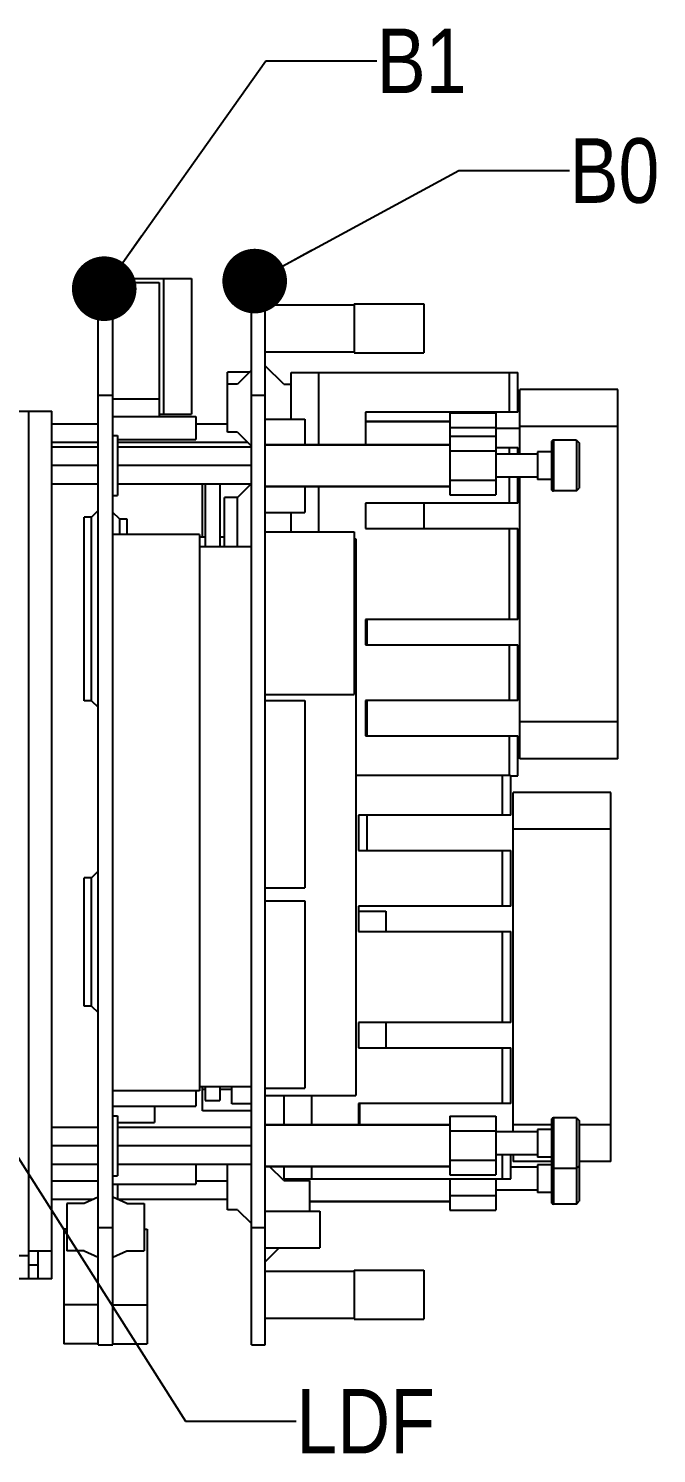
# Model space of a CAD drawing. Header units: millimetres. Extents: x 0 to 594, y 0 to 420.
# Drawn here: x 91.5 to 125.5, y 195.2 to 272.4 of the extents above; entities that cross this region are included whole.
import ezdxf

# ---------------------------------------------------------------- set-up
doc = ezdxf.new("R2010")
doc.units = ezdxf.units.MM
doc.header["$LTSCALE"] = 32.67
doc.layers.get('0').update_dxf_attribs({"linetype": 'CONTINUOUS'})
for name, color, linetype in [('7_ALL_FEATURES', 7, 'CONTINUOUS'), ('AXIS', 7, 'CONTINUOUS'), ('NOTE', 7, 'CONTINUOUS')]:
    doc.layers.add(name, color=color, linetype=linetype)
doc.styles.get("Standard").update_dxf_attribs({"font": 'txt', "width": 0.85})
doc.styles.add('TEXTSTYLE_2', font='txt', dxfattribs={"width": 0.85})
doc.dimstyles.get("Standard").update_dxf_attribs({"dimtxt": 3.5, "dimasz": 3.5, "dimexe": 1.5, "dimexo": 1, "dimtad": 1, "dimtxsty": 'STANDARD', "dimblk": '_FILLED', "dimblk1": '_FILLED', "dimblk2": '_FILLED', "dimcen": 0.09, "dimadec": 0, "dimazin": 0, "dimtol": 1, "dimtp": 0.01, "dimtm": 0.01, "dimtfac": 1, "dimtofl": 0, "dimtmove": 0, "dimatfit": 3, "dimldrblk": '_FILLED', "dimfxl": 1, "dimtolj": 1, "dimarcsym": 0})

# ---------------------------------------------------------------- blocks, each defined once
blk = doc.blocks.new('_FILLED')
at = {"color": 0, "linetype": 'BYBLOCK'}
blk.add_solid([(0, 0), (-1, 0.214), (-1, -0.214)], dxfattribs=at)

msp = doc.modelspace()

# ---------------------------------------------------------------- linework, layer by layer
at = {"color": 7, "linetype": 'CONTINUOUS'}
for p, q in [((95.229, 201.056), (95.229, 258.841)), ((95.229, 258.841), (96.029, 258.841)), ((96.029, 201.056), (96.029, 258.841)), ((103.529, 201.056), (103.529, 258.841)), ((103.529, 258.841), (104.279, 258.841)), ((104.279, 201.056), (104.279, 258.841)), ((95.229, 252.491), (96.029, 252.491)), ((103.529, 252.491), (104.279, 252.491)), ((118.079, 249.306), (118.079, 252.806)), ((95.229, 250.931), (92.729, 250.931)), ((102.229, 250.931), (100.529, 250.931)), ((109.709, 251.076), (114.279, 251.076)), ((114.279, 251.539), (114.279, 247.094)), ((114.279, 251.539), (116.779, 251.539)), ((116.779, 251.539), (116.779, 247.094)), ((96.029, 250.306), (96.279, 250.306)), ((96.279, 250.306), (96.279, 247.056)), ((114.279, 250.745), (116.779, 250.745)), ((114.279, 250.269), (116.779, 250.269)), ((118.079, 250.681), (116.779, 250.681)), ((95.229, 249.931), (92.729, 249.931)), ((95.229, 249.681), (92.729, 249.681)), ((103.339, 249.931), (96.279, 249.931)), ((103.529, 249.681), (96.279, 249.681)), ((104.279, 249.806), (114.279, 249.806)), ((114.279, 249.475), (116.779, 249.475)), ((119.031, 249.306), (116.779, 249.306)), ((118.079, 249.431), (117.954, 249.431)), ((119.031, 249.431), (119.031, 247.931)), ((119.781, 249.431), (119.031, 249.431)), ((119.781, 249.949), (119.781, 247.414)), ((119.889, 250.056), (119.889, 247.306)), ((121.131, 250.056), (119.889, 250.056)), ((121.131, 250.056), (121.131, 247.306)), ((121.131, 250.056), (121.281, 249.906)), ((121.281, 249.906), (121.281, 247.456)), ((95.229, 248.681), (92.729, 248.681)), ((103.529, 248.681), (96.279, 248.681)), ((114.279, 247.887), (116.779, 247.887)), ((119.031, 248.056), (116.779, 248.056)), ((118.079, 232.806), (118.079, 248.056)), ((119.781, 247.931), (119.031, 247.931)), ((95.229, 247.681), (92.729, 247.681)), ((96.029, 247.056), (96.279, 247.056)), ((103.529, 247.681), (96.279, 247.681)), ((101.029, 247.681), (101.029, 244.306)), ((101.829, 247.681), (101.829, 244.306)), ((104.279, 247.556), (114.279, 247.556)), ((114.279, 247.094), (116.779, 247.094)), ((121.131, 247.306), (119.889, 247.306)), ((121.131, 247.306), (121.281, 247.456)), ((109.779, 240.344), (109.779, 238.969)), ((109.779, 235.954), (109.779, 234.039)), ((117.704, 212.601), (117.704, 230.981)), ((109.779, 229.749), (109.779, 227.834)), ((101.029, 215.056), (101.029, 214.291)), ((101.829, 215.056), (101.829, 214.291)), ((101.029, 214.291), (101.829, 214.291)), ((96.029, 213.456), (96.279, 213.456)), ((96.279, 213.456), (96.279, 210.206)), ((114.279, 213.439), (116.779, 213.439)), ((114.279, 213.439), (114.279, 210.264)), ((116.779, 213.439), (116.779, 210.264)), ((119.781, 213.244), (119.781, 208.789)), ((121.131, 213.351), (119.889, 213.351)), ((119.889, 213.351), (119.889, 208.681)), ((121.131, 213.351), (121.281, 213.201)), ((121.131, 213.351), (121.131, 208.681)), ((121.281, 213.201), (121.281, 208.831)), ((95.229, 212.831), (92.729, 212.831)), ((103.529, 212.831), (96.279, 212.831)), ((104.279, 212.976), (114.279, 212.976)), ((114.279, 212.645), (116.779, 212.645)), ((119.031, 212.601), (116.779, 212.601)), ((119.781, 212.726), (119.031, 212.726)), ((119.031, 212.726), (119.031, 211.226)), ((95.229, 211.831), (92.729, 211.831)), ((103.529, 211.831), (96.279, 211.831)), ((95.229, 210.831), (92.729, 210.831)), ((103.529, 210.831), (96.279, 210.831)), ((104.279, 210.726), (114.279, 210.726)), ((114.279, 211.057), (116.779, 211.057)), ((119.031, 211.351), (116.779, 211.351)), ((117.704, 211.351), (117.704, 210.981)), ((119.781, 211.226), (119.031, 211.226)), ((119.781, 210.806), (119.031, 210.806)), ((119.031, 210.806), (119.031, 209.306)), ((121.131, 210.601), (121.281, 210.751)), ((96.029, 210.206), (96.279, 210.206)), ((114.279, 210.264), (116.779, 210.264)), ((114.279, 210.056), (114.279, 208.359)), ((116.779, 210.056), (116.779, 208.359)), ((119.031, 210.681), (117.579, 210.681)), ((121.131, 210.601), (119.889, 210.601)), ((95.229, 209.931), (92.729, 209.931)), ((96.279, 209.756), (96.279, 208.94)), ((102.229, 209.931), (100.529, 209.931)), ((119.031, 209.431), (116.779, 209.431)), ((119.781, 209.306), (119.031, 209.306)), ((94.962, 208.931), (92.729, 208.931)), ((102.229, 208.931), (96.297, 208.931)), ((106.679, 208.821), (114.279, 208.821)), ((114.279, 209.152), (116.779, 209.152)), ((121.131, 208.681), (119.889, 208.681)), ((121.131, 208.681), (121.281, 208.831)), ((114.279, 208.359), (116.779, 208.359)), ((95.229, 207.406), (96.029, 207.406)), ((103.529, 207.406), (104.279, 207.406)), ((91.979, 204.631), (91.979, 206.131)), ((91.979, 205.381), (91.479, 205.381)), ((92.729, 204.631), (91.979, 204.631)), ((95.229, 201.056), (96.029, 201.056)), ((103.529, 201.056), (104.279, 201.056))]:
    msp.add_line(p, q, dxfattribs=at)
at = {"color": 3, "linetype": 'CONTINUOUS'}
for p, q in [((91.479, 204.631), (91.479, 251.631)), ((91.479, 251.631), (92.729, 251.631)), ((92.729, 204.631), (92.729, 251.631)), ((92.729, 206.131), (91.479, 206.131)), ((91.479, 205.881), (69.979, 205.881)), ((91.979, 204.631), (69.979, 204.631))]:
    msp.add_line(p, q, dxfattribs=at)
at = {"color": 7, "linetype": 'CONTINUOUS'}
for centre, start, end in [((119.889, 249.949), 90, 180), ((119.889, 247.414), 180, 270), ((119.889, 213.244), 90, 180), ((119.889, 210.709), 180, 270), ((119.889, 208.789), 180, 270)]:
    msp.add_arc(centre, 0.107, start, end, dxfattribs=at)
at = {"layer": '7_ALL_FEATURES', "color": 7, "linetype": 'CONTINUOUS'}
for p, q in [((96.029, 258.816), (100.279, 258.816)), ((96.029, 258.591), (98.529, 258.591)), ((98.529, 258.591), (98.529, 251.341)), ((98.779, 258.816), (98.779, 251.466)), ((100.279, 258.816), (100.279, 251.466)), ((104.279, 257.391), (109.104, 257.391)), ((109.104, 257.441), (109.104, 254.791)), ((109.104, 257.441), (112.879, 257.441)), ((112.879, 257.441), (112.879, 254.791)), ((104.279, 254.841), (109.104, 254.841)), ((109.104, 254.791), (112.879, 254.791)), ((105.279, 253.091), (104.279, 254.091)), ((102.229, 250.491), (102.229, 253.741)), ((103.429, 253.741), (102.229, 253.741)), ((103.529, 253.841), (102.779, 253.091)), ((105.679, 251.191), (105.679, 253.731)), ((105.679, 253.731), (117.954, 253.731)), ((107.179, 249.806), (107.179, 253.731)), ((117.503, 251.574), (117.503, 253.731)), ((117.954, 251.574), (117.954, 253.731)), ((102.779, 253.091), (102.229, 253.091)), ((105.279, 253.091), (105.679, 253.091)), ((123.379, 252.806), (118.079, 252.806)), ((123.379, 232.806), (123.379, 252.806)), ((96.029, 252.291), (98.529, 252.291)), ((96.029, 251.341), (100.529, 251.341)), ((98.529, 251.466), (100.279, 251.466)), ((100.529, 251.341), (100.529, 250.091)), ((104.279, 251.191), (106.429, 251.191)), ((106.429, 251.191), (106.429, 249.806)), ((109.709, 251.574), (109.709, 249.806)), ((117.954, 251.574), (109.709, 251.574)), ((96.279, 250.091), (100.529, 250.091)), ((102.779, 250.491), (102.229, 250.491)), ((102.779, 250.491), (103.529, 249.741)), ((123.379, 250.806), (118.079, 250.806)), ((116.779, 249.659), (117.954, 249.659)), ((117.503, 249.306), (117.503, 249.659)), ((117.954, 249.306), (117.954, 249.659)), ((117.503, 246.644), (117.503, 248.056)), ((117.954, 246.644), (117.954, 248.056)), ((100.879, 244.816), (100.879, 247.681)), ((102.779, 246.956), (103.504, 247.681)), ((106.429, 247.556), (106.429, 246.141)), ((107.179, 245.091), (107.179, 247.556)), ((94.879, 245.891), (95.229, 246.241)), ((102.079, 244.306), (102.079, 246.956)), ((102.779, 246.956), (102.079, 246.956)), ((102.779, 244.306), (102.779, 246.956)), ((109.709, 246.644), (109.709, 245.269)), ((117.954, 246.644), (109.709, 246.644)), ((112.879, 246.644), (112.879, 245.269)), ((94.479, 235.941), (94.479, 245.891)), ((94.879, 245.891), (94.479, 245.891)), ((94.879, 235.941), (94.879, 245.891)), ((96.379, 245.791), (96.029, 246.141)), ((96.379, 245.791), (96.379, 244.941)), ((96.379, 245.791), (96.779, 245.791)), ((96.779, 245.791), (96.779, 244.941)), ((104.279, 246.141), (106.429, 246.141)), ((105.679, 245.091), (105.679, 246.141)), ((100.729, 244.941), (96.029, 244.941)), ((100.729, 244.941), (100.729, 214.816)), ((100.729, 244.816), (101.029, 244.816)), ((101.829, 244.816), (102.079, 244.816)), ((104.279, 245.091), (109.104, 245.091)), ((109.104, 245.091), (109.104, 236.291)), ((109.104, 244.706), (109.179, 244.706)), ((109.179, 244.706), (109.179, 214.556)), ((109.709, 245.269), (117.954, 245.269)), ((117.503, 240.344), (117.503, 245.269)), ((117.954, 240.344), (117.954, 245.269)), ((100.729, 244.306), (103.529, 244.306)), ((109.709, 240.344), (109.709, 238.969)), ((117.954, 240.344), (109.709, 240.344)), ((109.709, 238.969), (117.954, 238.969)), ((117.503, 235.954), (117.503, 238.969)), ((117.954, 235.954), (117.954, 238.969)), ((104.279, 236.291), (109.104, 236.291)), ((94.879, 235.941), (94.479, 235.941)), ((94.879, 235.941), (95.229, 235.591)), ((104.279, 235.956), (106.429, 235.956)), ((106.429, 235.956), (106.429, 225.806)), ((117.954, 235.954), (109.709, 235.954)), ((109.709, 235.954), (109.709, 234.039)), ((123.379, 234.806), (118.079, 234.806)), ((109.709, 234.039), (117.954, 234.039)), ((117.503, 231.906), (117.503, 234.039)), ((117.954, 231.881), (117.954, 234.039)), ((123.379, 232.806), (118.079, 232.806)), ((109.179, 231.906), (117.574, 231.906)), ((117.128, 229.749), (117.128, 231.906)), ((117.574, 231.881), (117.574, 231.906)), ((117.574, 231.881), (117.954, 231.881)), ((117.579, 229.749), (117.579, 231.881)), ((123.004, 230.981), (117.704, 230.981)), ((123.004, 210.981), (123.004, 230.981)), ((117.579, 229.749), (109.334, 229.749)), ((109.334, 229.749), (109.334, 227.834)), ((123.004, 228.981), (117.704, 228.981)), ((109.334, 227.834), (117.579, 227.834)), ((117.128, 224.819), (117.128, 227.834)), ((117.579, 224.819), (117.579, 227.834)), ((94.479, 219.406), (94.479, 226.356)), ((94.879, 226.356), (94.479, 226.356)), ((94.879, 226.356), (95.229, 226.706)), ((94.879, 219.406), (94.879, 226.356)), ((104.279, 225.806), (106.429, 225.806)), ((104.279, 225.106), (106.429, 225.106)), ((106.429, 225.106), (106.429, 214.956)), ((117.579, 224.819), (109.334, 224.819)), ((109.334, 224.819), (109.334, 223.444)), ((109.334, 224.556), (110.804, 224.556)), ((110.804, 224.556), (110.804, 223.444)), ((109.334, 223.444), (117.579, 223.444)), ((117.128, 218.519), (117.128, 223.444)), ((117.579, 218.519), (117.579, 223.444)), ((94.879, 219.406), (94.479, 219.406)), ((94.879, 219.406), (95.229, 219.056)), ((117.579, 218.519), (109.334, 218.519)), ((109.334, 218.519), (109.334, 217.144)), ((110.804, 218.519), (110.804, 217.144)), ((109.334, 217.144), (117.579, 217.144)), ((117.128, 214.129), (117.128, 217.144)), ((117.579, 214.129), (117.579, 217.144)), ((100.729, 214.816), (96.029, 214.816)), ((100.529, 214.816), (100.529, 213.981)), ((100.729, 215.056), (103.529, 215.056)), ((100.879, 213.741), (100.879, 215.056)), ((101.029, 214.891), (100.879, 214.891)), ((102.479, 214.891), (101.829, 214.891)), ((102.479, 214.106), (102.479, 215.056)), ((104.279, 214.956), (106.429, 214.956)), ((96.029, 213.981), (100.529, 213.981)), ((98.279, 213.981), (98.279, 213.106)), ((103.529, 214.106), (102.479, 214.106)), ((104.279, 214.556), (109.179, 214.556)), ((105.304, 212.976), (105.304, 214.556)), ((106.804, 212.976), (106.804, 214.556)), ((117.579, 214.129), (109.334, 214.129)), ((109.334, 214.129), (109.334, 212.976)), ((109.379, 214.129), (109.379, 212.981)), ((96.279, 213.106), (98.279, 213.106)), ((103.529, 213.741), (100.879, 213.741)), ((119.781, 212.981), (117.704, 212.981)), ((123.004, 212.981), (121.281, 212.981)), ((100.529, 210.831), (100.529, 209.756)), ((102.229, 208.374), (102.229, 210.831)), ((105.279, 209.956), (104.509, 210.726)), ((105.304, 210.056), (105.304, 210.726)), ((106.804, 210.056), (106.804, 210.726)), ((117.128, 210.056), (117.128, 211.351)), ((117.579, 210.056), (117.579, 211.351)), ((119.781, 210.981), (117.704, 210.981)), ((123.004, 210.981), (121.281, 210.981)), ((105.279, 209.956), (106.679, 209.956)), ((105.304, 210.056), (117.579, 210.056)), ((106.679, 209.956), (106.679, 208.306)), ((96.029, 209.756), (100.529, 209.756)), ((94.479, 208.706), (93.529, 208.706)), ((93.529, 208.706), (93.529, 206.156)), ((95.229, 209.056), (94.479, 208.706)), ((96.779, 208.706), (96.029, 209.056)), ((96.779, 208.706), (97.729, 208.706)), ((97.729, 208.706), (97.729, 206.156)), ((102.779, 208.374), (102.229, 208.374)), ((102.779, 208.374), (103.529, 207.624)), ((104.279, 208.306), (107.229, 208.306)), ((107.229, 208.306), (107.229, 206.306)), ((93.529, 207.331), (93.379, 207.331)), ((93.379, 207.331), (93.379, 201.106)), ((97.729, 207.331), (97.879, 207.331)), ((97.879, 207.331), (97.879, 201.106)), ((94.479, 206.156), (93.529, 206.156)), ((94.479, 206.156), (95.229, 205.806)), ((96.029, 205.806), (96.779, 206.156)), ((96.779, 206.156), (97.729, 206.156)), ((104.279, 206.306), (107.229, 206.306)), ((104.279, 205.556), (105.029, 206.306)), ((104.279, 205.056), (109.104, 205.056)), ((109.104, 205.106), (112.879, 205.106)), ((109.104, 205.106), (109.104, 202.456)), ((112.879, 205.106), (112.879, 202.456)), ((95.229, 203.221), (93.379, 203.221)), ((96.029, 203.221), (97.879, 203.221)), ((104.279, 202.506), (109.104, 202.506)), ((109.104, 202.456), (112.879, 202.456)), ((95.229, 201.106), (93.379, 201.106)), ((96.029, 201.106), (97.879, 201.106))]:
    msp.add_line(p, q, dxfattribs=at)
at = {"layer": '7_ALL_FEATURES', "color": 3, "linetype": 'CONTINUOUS'}
msp.add_line((65.577, 251.631), (91.479, 251.631), dxfattribs=at)
at = {"layer": 'AXIS', "color": 7, "linetype": 'CONTINUOUS'}
for p, q in [((114.279, 251.076), (109.709, 251.076)), ((114.279, 249.806), (104.279, 249.806)), ((114.279, 247.556), (104.279, 247.556)), ((114.279, 212.976), (104.279, 212.976)), ((114.279, 210.726), (104.279, 210.726)), ((114.279, 208.821), (106.679, 208.821))]:
    msp.add_line(p, q, dxfattribs=at)

# ---------------------------------------------------------------- texts
at = {"layer": 'NOTE', "color": 2, "linetype": 'CONTINUOUS', "char_height": 3.5, "attachment_point": 1, "line_spacing_factor": 0.9, "style": 'TEXTSTYLE_2'}
for s, insert, width in [('B1', (110.321, 272.354), 5.95), ('B0', (120.762, 266.41), 8.18125), ('LDF', (105.963, 198.673), 12.64375)]:
    msp.add_mtext(s, dxfattribs=dict(at, insert=insert, width=width))

# ---------------------------------------------------------------- leaders
at = {"layer": 'NOTE', "color": 2, "linetype": 'CONTINUOUS'}
for points in [[(95.561, 258.262), (104.321, 270.604), (110.321, 270.604)], [(103.709, 258.673), (114.762, 264.66), (120.762, 264.66)], [(79.612, 228.97), (99.963, 196.923), (105.963, 196.923)]]:
    msp.add_leader(points, dimstyle='STANDARD', override={"dimtad": 0, "dimldrblk": 'DOT'}, dxfattribs=at)

doc.saveas('drawing.dxf')
